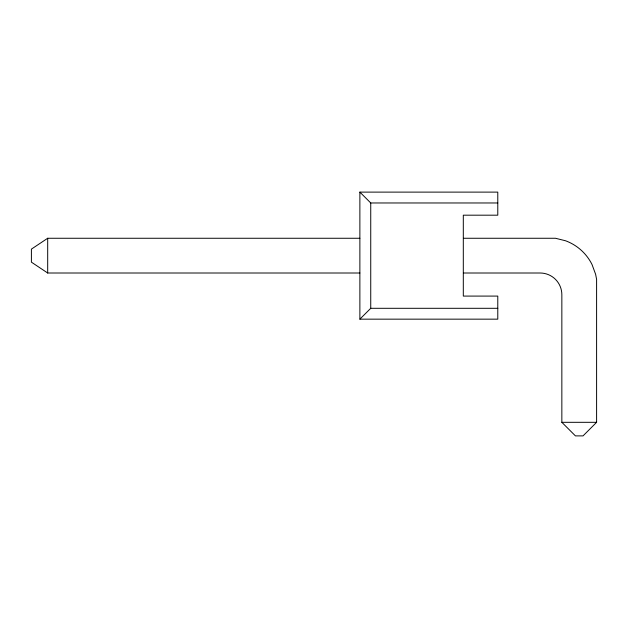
<?xml version="1.0" encoding="UTF-8"?>
<svg xmlns="http://www.w3.org/2000/svg" width="628" height="628" viewBox="0 0 628 628"><rect width="100%" height="100%" fill="white"/><g stroke="black" fill="none" stroke-linecap="round" stroke-linejoin="round"><path stroke-width="0.94" d="M359.875 319.157L497.784 319.157L497.784 296.086L463.307 296.086L463.307 215.184L497.784 215.184L497.784 192.113L359.875 192.113L359.875 319.157L370.74 308.301L497.784 308.301M463.637 238.263L555.49 238.263L565.561 240.775A48.12 48.12 0 0 1 592.023 264.521L595.611 274.263L596.6 279.366L596.6 422.314L583.027 435.887L575.429 435.887L561.848 422.314L561.848 294.728A21.721 21.721 0 0 0 540.135 273.007L463.637 273.007M359.875 238.263L47.689 238.263L31.4 249.12L31.4 262.151L47.689 273.007L359.875 273.007M359.875 192.113L370.74 202.97L497.784 202.97M561.848 422.314L596.6 422.314M370.74 202.97L370.74 308.301M47.689 238.263L47.689 273.007"/></g></svg>
